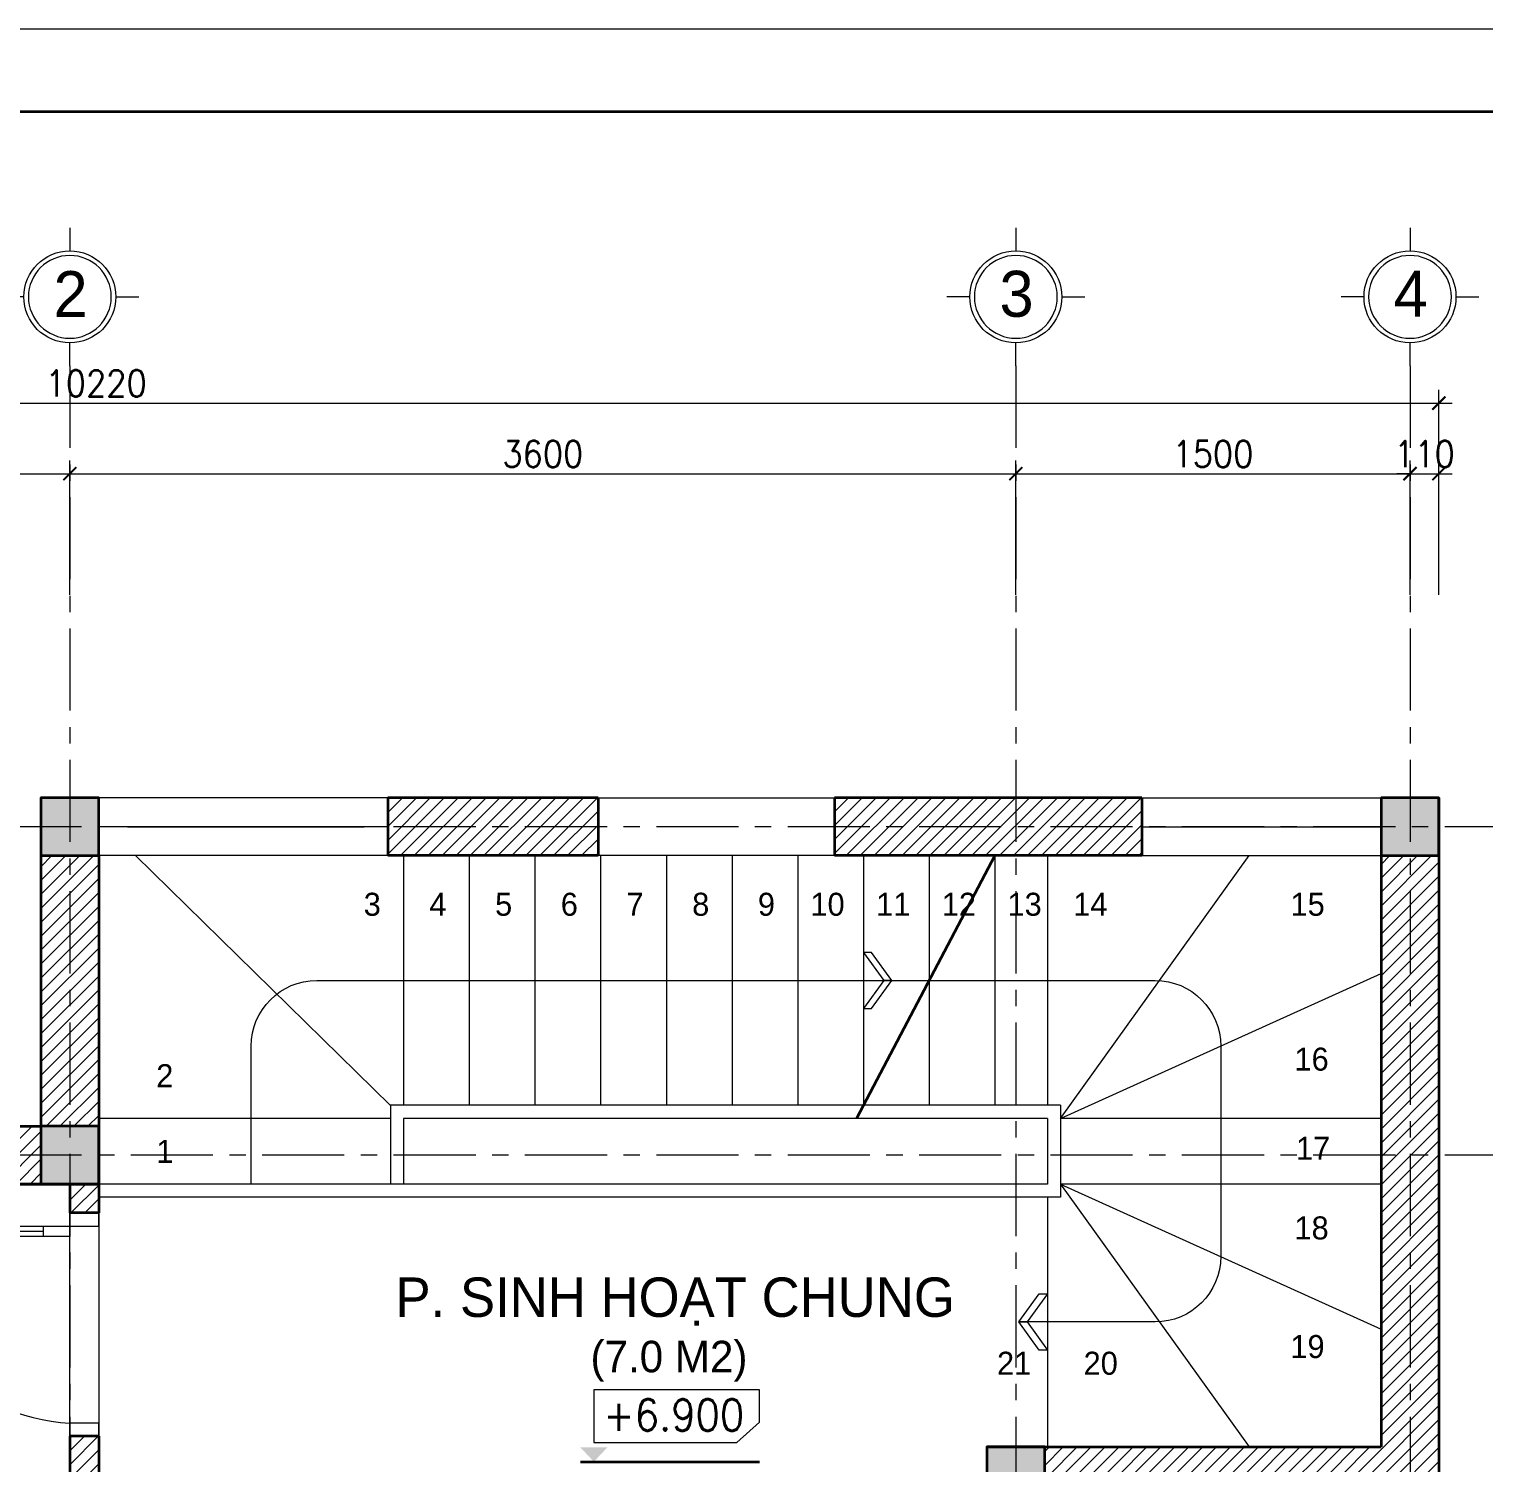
# Model space of a CAD drawing. Header units: millimetres. Extents: x -529782 to -142003, y -492574 to -273331.
# Drawn here: x -216446 to -210910, y -380899 to -375441 of the extents above; entities that cross this region are included whole.
import ezdxf
from ezdxf.enums import TextEntityAlignment as Align

# ---------------------------------------------------------------- set-up
doc = ezdxf.new("R2010")
doc.units = ezdxf.units.MM
doc.header["$LTSCALE"] = 500
doc.header["$MEASUREMENT"] = 0
doc.header["$PDMODE"] = 3
doc.linetypes.add('CENTER', pattern=[2, 1.25, -0.25, 0.25, -0.25])
doc.layers.get('0').update_dxf_attribs({"linetype": 'CONTINUOUS', "lineweight": 13})
doc.layers.get('Defpoints').update_dxf_attribs({"color": 255, "linetype": 'CONTINUOUS', "lineweight": 13})
for name, color, linetype, lineweight in [('1.cat 30', 30, 'CONTINUOUS', 35), ('1.cot', 2, 'CONTINUOUS', 35), ('2.thay 145', 145, 'CONTINUOUS', 18), ('3.manh 08', 8, 'CONTINUOUS', 9), ('4.dim 08', 8, 'CONTINUOUS', 13), ('7.tim 67', 67, 'CENTER', 9), ('8.vat lieu 08', 8, 'CONTINUOUS', 5), ('9.text \xad white', 7, 'CONTINUOUS', 15), ('CA.manh 08', 8, 'CONTINUOUS', 9), ('CA.thay 145', 145, 'CONTINUOUS', 18), ('noithat', 15, 'CONTINUOUS', 9)]:
    doc.layers.add(name, color=color, linetype=linetype, lineweight=lineweight)
doc.styles.add('CA.JSC1', font='')
doc.styles.get("Standard").update_dxf_attribs({"font": 'txt.shx', "width": 0.9})
doc.styles.add('VnAvantH', font='')
doc.styles.get('CA.JSC1').set_extended_font_data('.VnAvantH')
doc.styles.get('VnAvantH').set_extended_font_data('.VnAvantH')
doc.dimstyles.new('CA 50', dxfattribs={"dimscale": 0, "dimtxt": 100, "dimasz": 50, "dimexe": 50, "dimexo": 0, "dimgap": 25, "dimtad": 1, "dimdec": 0, "dimzin": 0, "dimdsep": 46, "dimtxsty": 'Standard', "dimblk": 'ARCHTICK', "dimcen": 0.09, "dimdle": 50, "dimclrd": 256, "dimclre": 256, "dimclrt": 7, "dimadec": 0, "dimazin": 0, "dimtfac": 1, "dimtdec": 0, "dimtix": 1, "dimtmove": 2, "dimatfit": 3, "dimldrblk": 'DOT', "dimfxl": 1, "dimtolj": 1, "dimtzin": 0, "dimarcsym": 0})

# ---------------------------------------------------------------- blocks, each defined once
blk = doc.blocks.new('mui ten')
at = {"layer": '2.thay 145', "color": 2}
for points in [[(215.9530817739433, 213.65967309798), (154.2804254583607, 213.65967309798), (0, 0), (61.67265631558257, 0)], [(61.67265631558257, 0), (0, 0), (154.2804254583607, -213.6596730979509), (215.9530817739433, -213.6596730979509)]]:
    blk.add_lwpolyline(points, close=True, dxfattribs=at)
blk = doc.blocks.new('A$C1A9D127A')
at = {"layer": 'noithat', "color": 135, "linetype": 'Continuous'}
for p, q in [((49.99985728343017, 109.9998206971213), (-0.0001427165698260069, 109.9998206971213)), ((-0.0001427165698260069, 109.9998206971213), (-0.0001427165698260069, -0.000179302878677845)), ((49.99985728343017, -0.000179302878677845), (49.99985728343017, 109.9998206971213)), ((-0.0001427165698260069, -0.000179302878677845), (49.99985728343017, -0.000179302878677845))]:
    blk.add_line(p, q, dxfattribs=at)
blk = doc.blocks.new('A$C2BDB356E')
at = {"layer": 'noithat', "color": 135, "linetype": 'Continuous'}
for p, q in [((0.0007344302721321583, 599.9999563574092), (0.0007344302721321583, 699.9999563574092)), ((0.0007344302721321583, 699.9999563574092), (40.00073443027213, 699.9999563574092)), ((40.00073443027213, 699.9999563574092), (40.00073443027213, 599.9999563574092)), ((40.00073443027213, 599.9999563574092), (0.0007344302721321583, 599.9999563574092)), ((0.0007344302721321583, 99.99995635740925), (0.0007344302721321583, -4.364259075373411e-05)), ((40.00073443027213, 99.99995635740925), (0.0007344302721321583, 99.99995635740925)), ((40.00073443027213, -4.364259075373411e-05), (40.00073443027213, 99.99995635740925)), ((0.0007344302721321583, -4.364259075373411e-05), (40.00073443027213, -4.364259075373411e-05))]:
    blk.add_line(p, q, dxfattribs=at)
at = {"layer": 'noithat', "color": 8, "linetype": 'Continuous'}
for p, q in [((0.0007344302721321583, 99.99995635740925), (0.0007344302721321583, 599.9999563574092)), ((20.00073443027213, 599.9999563574092), (20.00073443027213, 99.99995635740925)), ((40.00073443027213, 599.9999563574092), (40.00073443027213, 99.99995635740925))]:
    blk.add_line(p, q, dxfattribs=at)
at = {"layer": 'noithat', "color": 1, "linetype": 'Continuous'}
blk.add_arc((10.18820847296689, 740.3098040898665), 740.9098847954065, 272.306074052381, 356.8812333185894, dxfattribs=at)
blk = doc.blocks.new('khung co loan')
at = {"layer": '1.cat 30'}
blk.add_lwpolyline([(1158.281703106128, -14553.47590842255), (1158.281703106128, -303.4759079545038), (20658.28170374641, -303.4759079545038), (20658.28170374641, -14553.47590842255)], close=True, dxfattribs=at)
at = {"layer": '3.manh 08'}
blk.add_lwpolyline([(0, -14850.00000048772), (21000.00000000023, -14850.00000048772), (21000.00000000023, -4.877219907939434e-07), (0, -4.877219907939434e-07)], close=True, dxfattribs=at)
blk = doc.blocks.new('ki hieu cost')
at = {"layer": '1.cat 30'}
blk.add_line((-119312.6479903211, -196389.5266377838), (-118175.9534743076, -196389.5266377837), dxfattribs=at)
at = {"layer": '3.manh 08'}
blk.add_lwpolyline([(-119227.225577535, -195933.8747298737), (-119227.225577535, -196268.1983629046), (-118320.4604987512, -196268.1983629046), (-118175.9534743076, -196138.8011558482), (-118175.9534743076, -195933.8747298737)], close=True, dxfattribs=at)
blk.add_solid([(-119312.6479903211, -196299.0221607631), (-119141.803164749, -196299.0221607631), (-119227.225577535, -196389.5266377839)], dxfattribs=at)
blk = doc.blocks.new('A$C41BA5761')
at = {"layer": '2.thay 145'}
blk.add_lwpolyline([(839.9994073519047, 524.9998310285737, -3898660.642287513), (839.9994073521084, 525.0001542164828, 1.154242490888426e-06), (839.9994073524431, 524.9999926225864, 1.154242490888426e-06)], format="xyb", dxfattribs=at)
at = {"layer": '3.manh 08'}
for p, q in [((524.9994049160159, 1050.000159478077), (524.9994049160159, 875.0001713204256)), ((174.9994048396911, 525.0001523148676), (-0.000583361616008915, 525.0001523148676)), ((874.9994049923262, 525.0001523148676), (1049.999393193633, 525.0001523148676)), ((524.9994049160159, 0.0001831847475841641), (524.9994049160159, 175.000171342399))]:
    blk.add_line(p, q, dxfattribs=at)
blk.add_arc((524.9994049160159, 525.0001713313977), 349.9999999890093, 359.9999968883953, 359.9999381014106, dxfattribs=at)
blk = doc.blocks.new('_ArchTick')
at = {"color": 1, "linetype": 'ByBlock', "const_width": 0.150000081}
blk.add_lwpolyline([(-0.5000002699998731, -0.5000002699998731), (0.5000002699998731, 0.5000002699998731)], dxfattribs=at)
blk = doc.blocks.new('*D629')
at = {"layer": '7.tim 67', "linetype": 'Continuous', "lineweight": -2, "transparency": 16777216}
for p, q in [((110.0000000000582, 2022.499999999942), (110.0000000000582, 2533.999999999942)), ((5010.000000000058, 2022.499999999942), (5010.000000000058, 2533.999999999942)), ((60.00000000005824, 2483.999999999942), (5060.000000000058, 2483.999999999942))]:
    blk.add_line(p, q, dxfattribs=at)
at = {"layer": 'Defpoints', "color": 0, "linetype": 'Continuous', "transparency": 16777216}
for p in [(5010.000000000058, 2483.999999999942), (110.0000000000582, 2022.499999999942), (5010.000000000058, 2022.499999999942)]:
    blk.add_point(p, dxfattribs=at)
at = {"layer": '7.tim 67', "linetype": 'Continuous', "lineweight": -2, "transparency": 16777216, "xscale": 50, "yscale": 50, "zscale": 50, "rotation": 180}
blk.add_blockref('_ArchTick', (110.0000000000582, 2483.999999999942), dxfattribs=at)
at = {"layer": '7.tim 67', "linetype": 'Continuous', "lineweight": -2, "transparency": 16777216, "xscale": 50, "yscale": 50, "zscale": 50}
blk.add_blockref('_ArchTick', (5010.000000000058, 2483.999999999942), dxfattribs=at)
at = {"layer": '7.tim 67', "color": 7, "linetype": 'Continuous', "transparency": 16777216, "insert": (2560.000000000058, 2558.999999999942), "char_height": 100, "attachment_point": 5}
blk.add_mtext('\\A1;4900', dxfattribs=at)
blk = doc.blocks.new('_DOT')
at = {"color": 1, "linetype": 'ByBlock'}
blk.add_line((-0.5, 0), (-1, 0), dxfattribs=at)
at = {"color": 1, "linetype": 'ByBlock', "const_width": 0.5}
blk.add_lwpolyline([(-0.25, 0, 1), (0.25, 0, 1)], format="xyb", close=True, dxfattribs=at)
blk = doc.blocks.new('*D630')
at = {"layer": '7.tim 67', "linetype": 'Continuous', "lineweight": -2, "transparency": 16777216}
for p, q in [((5010.000000000058, 2022.499999999942), (5010.000000000058, 2533.999999999942)), ((8609.999999999302, 2022.499999999942), (8609.999999999302, 2533.999999999942)), ((4960.000000000058, 2483.999999999942), (8659.999999999302, 2483.999999999942))]:
    blk.add_line(p, q, dxfattribs=at)
at = {"layer": 'Defpoints', "color": 0, "linetype": 'Continuous', "transparency": 16777216}
for p in [(8609.999999999302, 2483.999999999942), (5010.000000000058, 2022.499999999942), (8609.999999999302, 2022.499999999942)]:
    blk.add_point(p, dxfattribs=at)
at = {"layer": '7.tim 67', "linetype": 'Continuous', "lineweight": -2, "transparency": 16777216, "xscale": 50, "yscale": 50, "zscale": 50, "rotation": 180}
blk.add_blockref('_ArchTick', (5010.000000000058, 2483.999999999942), dxfattribs=at)
at = {"layer": '7.tim 67', "linetype": 'Continuous', "lineweight": -2, "transparency": 16777216, "xscale": 50, "yscale": 50, "zscale": 50}
blk.add_blockref('_ArchTick', (8609.999999999302, 2483.999999999942), dxfattribs=at)
at = {"layer": '7.tim 67', "color": 7, "linetype": 'Continuous', "transparency": 16777216, "insert": (6809.99999999968, 2558.999999999942), "char_height": 100, "attachment_point": 5}
blk.add_mtext('\\A1;3600', dxfattribs=at)
blk = doc.blocks.new('*D631')
at = {"layer": '7.tim 67', "linetype": 'Continuous', "lineweight": -2, "transparency": 16777216}
for p, q in [((8609.999999999302, 2022.499999999942), (8609.999999999302, 2533.999999999942)), ((10110.00000000006, 2022.499999999942), (10110.00000000006, 2533.999999999942)), ((8559.999999999302, 2483.999999999942), (10160.00000000006, 2483.999999999942))]:
    blk.add_line(p, q, dxfattribs=at)
at = {"layer": 'Defpoints', "color": 0, "linetype": 'Continuous', "transparency": 16777216}
for p in [(10110.00000000006, 2483.999999999942), (8609.999999999302, 2022.499999999942), (10110.00000000006, 2022.499999999942)]:
    blk.add_point(p, dxfattribs=at)
at = {"layer": '7.tim 67', "linetype": 'Continuous', "lineweight": -2, "transparency": 16777216, "xscale": 50, "yscale": 50, "zscale": 50, "rotation": 180}
blk.add_blockref('_ArchTick', (8609.999999999302, 2483.999999999942), dxfattribs=at)
at = {"layer": '7.tim 67', "linetype": 'Continuous', "lineweight": -2, "transparency": 16777216, "xscale": 50, "yscale": 50, "zscale": 50}
blk.add_blockref('_ArchTick', (10110.00000000006, 2483.999999999942), dxfattribs=at)
at = {"layer": '7.tim 67', "color": 7, "linetype": 'Continuous', "transparency": 16777216, "insert": (9359.99999999968, 2558.999999999942), "char_height": 100, "attachment_point": 5}
blk.add_mtext('\\A1;1500', dxfattribs=at)
blk = doc.blocks.new('*D632')
at = {"layer": '7.tim 67', "linetype": 'Continuous', "lineweight": -2, "transparency": 16777216}
for p, q in [((10110.00000000006, 2022.499999999942), (10110.00000000006, 2533.999999999942)), ((10220.00000000006, 2022.499999999942), (10220.00000000006, 2533.999999999942)), ((10110.00000000006, 2483.999999999942), (10060.00000000006, 2483.999999999942)), ((10110.00000000006, 2483.999999999942), (10220.00000000006, 2483.999999999942)), ((10220.00000000006, 2483.999999999942), (10270.00000000006, 2483.999999999942))]:
    blk.add_line(p, q, dxfattribs=at)
at = {"layer": 'Defpoints', "color": 0, "linetype": 'Continuous', "transparency": 16777216}
for p in [(10220.00000000006, 2483.999999999942), (10110.00000000006, 2022.499999999942), (10220.00000000006, 2022.499999999942)]:
    blk.add_point(p, dxfattribs=at)
at = {"layer": '7.tim 67', "linetype": 'Continuous', "lineweight": -2, "transparency": 16777216, "xscale": 50, "yscale": 50, "zscale": 50}
blk.add_blockref('_ArchTick', (10110.00000000006, 2483.999999999942), dxfattribs=at)
at = {"layer": '7.tim 67', "linetype": 'Continuous', "lineweight": -2, "transparency": 16777216, "xscale": 50, "yscale": 50, "zscale": 50, "rotation": 180}
blk.add_blockref('_ArchTick', (10220.00000000006, 2483.999999999942), dxfattribs=at)
at = {"layer": '7.tim 67', "color": 7, "linetype": 'Continuous', "transparency": 16777216, "insert": (10165.00000000006, 2558.999999999942), "char_height": 100, "attachment_point": 5}
blk.add_mtext('\\A1;110', dxfattribs=at)
blk = doc.blocks.new('*D633')
at = {"layer": '7.tim 67', "linetype": 'Continuous', "lineweight": -2, "transparency": 16777216}
for p, q in [((5.820766091346741e-11, 2022.499999999942), (5.825542213863416e-11, 2802.499999999942)), ((10220.00000000006, 2022.499999999942), (10220.00000000006, 2802.499999999942)), ((-49.99999999994175, 2752.499999999942), (10270.00000000006, 2752.499999999942))]:
    blk.add_line(p, q, dxfattribs=at)
at = {"layer": 'Defpoints', "color": 0, "linetype": 'Continuous', "transparency": 16777216}
for p in [(10220.00000000006, 2752.499999999942), (5.820766091346741e-11, 2022.499999999942), (10220.00000000006, 2022.499999999942)]:
    blk.add_point(p, dxfattribs=at)
at = {"layer": '7.tim 67', "linetype": 'Continuous', "lineweight": -2, "transparency": 16777216, "xscale": 50, "yscale": 50, "zscale": 50, "rotation": 180}
blk.add_blockref('_ArchTick', (5.825236052163629e-11, 2752.499999999942), dxfattribs=at)
at = {"layer": '7.tim 67', "linetype": 'Continuous', "lineweight": -2, "transparency": 16777216, "xscale": 50, "yscale": 50, "zscale": 50}
blk.add_blockref('_ArchTick', (10220.00000000006, 2752.499999999942), dxfattribs=at)
at = {"layer": '7.tim 67', "color": 7, "linetype": 'Continuous', "transparency": 16777216, "insert": (5110.000000000058, 2827.499999999942), "char_height": 100, "attachment_point": 5}
blk.add_mtext('\\A1;10220', dxfattribs=at)
blk = doc.blocks.new('sdfdggh')
at = {"layer": '7.tim 67', "ltscale": 0.5}
for p, q in [((5010.000000000058, 2894.499999999942), (5010.000000000058, -9823.000000000058)), ((8609.999999999302, 2894.499999999942), (8609.999999999302, -9823.000000000058)), ((10110.00000000006, 2894.499999999942), (10110.00000000006, -9823.000000000058)), ((12554.49999999994, 1140.000000000058), (-2632.000000000058, 1140.000000000058)), ((12554.49999999994, -110), (-2632.000000000058, -110))]:
    blk.add_line(p, q, dxfattribs=at)
at = {"layer": '2.thay 145', "xscale": 0.5, "yscale": 0.5, "zscale": 0.5}
for p in [(4747.500297542021, 2894.499908407568), (8347.500297541264, 2894.499908407568), (9847.500297542021, 2894.499908407568)]:
    blk.add_blockref('A$C41BA5761', p, dxfattribs=at)
at = {"layer": '9.text \xad white', "style": 'CA.JSC1'}
for s, p in [('2', (5012.750316522724, 3168.749930287537)), ('3', (8612.750316521968, 3168.749930287537)), ('4', (10112.75031652272, 3168.749930287537))]:
    blk.add_text(s, height=174.9999882000658, dxfattribs=at).set_placement(p, align=Align.MIDDLE)
at = {"layer": '7.tim 67', "color": 9, "linetype": 'Continuous'}
for base, p1, p2, picture, middle in [((10220.00000000006, 2752.499999999942), (5.820766091346741e-11, 2022.499999999942), (10220.00000000006, 2022.499999999942), '*D633', (5110.000000000058, 2827.499999999942)), ((5010.000000000058, 2483.999999999942), (110.0000000000582, 2022.499999999942), (5010.000000000058, 2022.499999999942), '*D629', (2560.000000000058, 2558.999999999942)), ((8609.999999999302, 2483.999999999942), (5010.000000000058, 2022.499999999942), (8609.999999999302, 2022.499999999942), '*D630', (6809.99999999968, 2558.999999999942)), ((10110.00000000006, 2483.999999999942), (8609.999999999302, 2022.499999999942), (10110.00000000006, 2022.499999999942), '*D631', (9359.99999999968, 2558.999999999942)), ((10220.00000000006, 2483.999999999942), (10110.00000000006, 2022.499999999942), (10220.00000000006, 2022.499999999942), '*D632', (10165.00000000006, 2558.999999999942))]:
    dim = blk.add_linear_dim(base=base, p1=p1, p2=p2, dimstyle='CA 50', override={"dimscale": 1}, dxfattribs=at)
    dim.commit()
    dim.dimension.update_dxf_attribs({"geometry": picture, "text_midpoint": middle})

msp = doc.modelspace()

# ---------------------------------------------------------------- hatches: boundary and pattern name
at = {"layer": '1.cot'}
for points in [[(-216181.4537180976, -378367.4999999998), (-216401.4537180976, -378367.4999999998), (-216401.4537180976, -378587.4999999998), (-216181.4537180976, -378587.4999999998)], [(-211081.4537180976, -378367.4999999998), (-211301.4537180976, -378367.4999999998), (-211301.4537180976, -378587.4999999998), (-211081.4537180976, -378587.4999999998)], [(-216181.4537180976, -379617.4999999998), (-216401.4537180976, -379617.4999999998), (-216401.4537180976, -379837.4999999998), (-216181.4537180976, -379837.4999999998)], [(-212581.4537180984, -380837.4999999998), (-212801.4537180984, -380837.4999999998), (-212801.4537180984, -381057.4999999998), (-212581.4537180984, -381057.4999999998)]]:
    msp.add_hatch(color=256, dxfattribs=at).paths.add_polyline_path(points)
at = {"layer": '8.vat lieu 08'}
h = msp.add_hatch(dxfattribs=at)
h.set_pattern_fill('ANSI31', color=256, scale=300, style=0)
h.set_pattern_definition([(45, (0, 0), (-26.51650429449553, 26.51650429449553), [])])
h.paths.add_polyline_path([(-211081.4537180976, -378587.4999999998), (-211301.4537180976, -378587.4999999998), (-211301.4537180975, -380837.4999999998), (-212581.4537180984, -380837.4999999998), (-212581.4537180984, -380947.4999999998), (-211676.4537180976, -380947.4999999998), (-211676.4537180976, -381277.4999999998), (-211301.4537180976, -381277.4999999999), (-211301.4537180975, -383817.4999999998), (-211081.4537180976, -383817.4999999998)])
h.paths.add_polyline_path([(-211301.4537180976, -381202.4999999998), (-211601.4537180976, -381202.4999999998), (-211601.4537180976, -380947.4999999998), (-211301.4537180976, -380947.4999999998)], flags=16)
h.paths.add_polyline_path([(-211301.4537180976, -381202.4999999998), (-211601.4537180976, -381202.4999999998), (-211601.4537180976, -381057.4999999998), (-211301.4537180976, -381057.4999999998)], flags=0)
h.paths.add_polyline_path([(-212691.4537180976, -382032.4999999998), (-212801.4537180977, -382032.4999999998), (-212801.4537180977, -382377.4999999998), (-212911.4537180976, -382377.4999999998), (-212911.4537180976, -382487.4999999998), (-212801.4537180977, -382487.4999999997), (-212801.4537180977, -383817.4999999998), (-212691.4537180976, -383817.4999999998)])
h.paths.add_polyline_path([(-212691.4538974006, -381057.4999999998), (-212801.4537180984, -381057.4999999998), (-212801.4537180984, -381282.4999999998), (-212691.4538974006, -381282.4999999998)])
h.paths.add_polyline_path([(-213761.4537180977, -382377.4999999998), (-216181.4537180976, -382377.4999999998), (-216181.4537180976, -382487.4999999998), (-213781.4537180976, -382487.4999999998), (-213761.4537180977, -382487.4999999997)])
h.paths.add_polyline_path([(-216181.4537180976, -380797.4999999998), (-216291.4537180976, -380797.4999999998), (-216291.4537180977, -383817.4999999998), (-216181.4537180976, -383817.4999999998)])
h.paths.add_polyline_path([(-216181.4537180976, -378587.4999999998), (-216401.4537180976, -378587.4999999998), (-216401.4537180976, -379617.4999999998), (-216181.4537180976, -379617.4999999998)])
h.paths.add_polyline_path([(-216181.4537180976, -379837.4999999998), (-216291.4537180976, -379837.4999999998), (-216291.4537180976, -379947.4999999998), (-216181.4537180976, -379947.4999999997)])
h.paths.add_polyline_path([(-214281.4537180975, -378367.4999999998), (-215081.4537180976, -378367.4999999998), (-215081.4537180976, -378587.4999999998), (-214281.4537180975, -378587.4999999998)])
h.paths.add_polyline_path([(-212211.4537180974, -378367.4999999997), (-213381.4537180974, -378367.4999999998), (-213381.4537180975, -378587.4999999998), (-212211.4537180975, -378587.4999999998)])
h.paths.add_polyline_path([(-216401.4537180976, -379617.4999999998), (-221081.4537180976, -379617.4999999998), (-221081.4537180976, -379837.4999999998), (-220781.4537180976, -379837.4999999998), (-220781.4537180976, -379987.4999999998), (-221081.4537180976, -379987.4999999998), (-221081.4537180976, -379837.4999999998), (-221301.4537180976, -379837.4999999997), (-221301.4537180976, -380062.4999999998), (-221081.4537180976, -380062.4999999998), (-220706.4537180976, -380062.4999999998), (-220706.4537180976, -379837.4999999998), (-219981.4537180976, -379837.4999999998), (-219981.4537180976, -382777.4999999994), (-219871.4537180976, -382777.4999999993), (-219871.4537180976, -379837.4999999998), (-216401.4537180976, -379837.4999999998)])
h.paths.add_polyline_path([(-219541.4537180976, -383817.4999999997), (-219871.4537180978, -383817.4999999997), (-219871.4537180976, -383727.5), (-219981.4537180976, -383727.5), (-219981.4537180976, -384037.4999999998), (-219541.4537180976, -384037.4999999999)])
h.paths.add_polyline_path([(-218491.4537180976, -383817.4999999997), (-218941.4537180976, -383817.4999999998), (-218941.4537180976, -384037.4999999999), (-218491.4537180976, -384037.4999999999)])
h.paths.add_polyline_path([(-217441.4537180976, -383817.4999999998), (-217891.4537180976, -383817.4999999997), (-217891.4537180976, -384037.4999999999), (-217441.4537180976, -384037.4999999999)])
h.paths.add_polyline_path([(-216401.4537180976, -383817.4999999997), (-216841.4537180976, -383817.4999999997), (-216841.4537180976, -384037.4999999999), (-216491.4537180976, -384037.4999999999), (-216401.4537180976, -384037.4999999998)])

# ---------------------------------------------------------------- linework, layer by layer
at = {"layer": '1.cat 30'}
for p, q in [((-216401.4537180976, -378367.4999999998), (-216401.4537180976, -379617.4999999998)), ((-214281.4537180975, -378367.4999999998), (-215081.4537180976, -378367.4999999998)), ((-215081.4537180976, -378367.4999999998), (-215081.4537180976, -378587.4999999998)), ((-214281.4537180975, -378367.4999999998), (-214281.4537180975, -378587.4999999998)), ((-213381.4537180975, -378367.4999999998), (-213381.4537180975, -378587.4999999998)), ((-212211.4537180975, -378367.4999999997), (-213381.4537180975, -378367.4999999998)), ((-212211.4537180975, -378367.4999999997), (-212211.4537180975, -378587.4999999999)), ((-211301.4537180976, -378367.4999999998), (-211301.4537180976, -378367.4999999998)), ((-211301.4537180976, -378367.4999999998), (-211301.4537180976, -378587.4999999998)), ((-211081.4537180976, -378367.4999999998), (-211081.4537180976, -384127.4999999999)), ((-216181.4537180976, -378587.4999999998), (-216181.4537180976, -379837.4999999998)), ((-214281.4537180975, -378587.4999999998), (-215081.4537180976, -378587.4999999998)), ((-212211.4537180975, -378587.4999999998), (-213381.4537180975, -378587.4999999998)), ((-212771.4537180975, -378587.4999999998), (-213297.7695075712, -379587.4999999998)), ((-211301.4537180976, -378587.4999999998), (-211301.4537180975, -380837.4999999997)), ((-211301.4537180976, -378587.4999999998), (-211301.4537180976, -378587.4999999998)), ((-221301.4537180976, -379617.4999999998), (-216401.4537180976, -379617.4999999998)), ((-221301.4537180976, -379617.4999999998), (-216401.4537180976, -379617.4999999998)), ((-219871.4537180977, -379837.4999999999), (-216291.4537180976, -379837.4999999999)), ((-216291.4537180976, -379837.4999999998), (-219871.4537180976, -379837.4999999998)), ((-216181.4537180976, -379837.4999999998), (-216401.4537180976, -379837.4999999997)), ((-216291.4537180976, -379837.4999999998), (-216291.4537180976, -379947.4999999998)), ((-216181.4537180976, -379837.4999999998), (-216181.4537180976, -379947.4999999998)), ((-216181.4537180976, -379837.4999999998), (-216181.4537180976, -379837.4999999998)), ((-216181.4537180976, -379947.4999999998), (-216291.4537180976, -379947.4999999998)), ((-216291.4537180976, -380797.4999999998), (-216291.4537180977, -383817.4999999998)), ((-216181.4537180976, -380797.4999999998), (-216291.4537180976, -380797.4999999998)), ((-216181.4537180976, -380797.4999999998), (-216181.4537180977, -386717.4999999997)), ((-212801.4537180977, -380837.4999999998), (-211301.4537180976, -380837.4999999998))]:
    msp.add_line(p, q, dxfattribs=at)
at = {"layer": '1.cot'}
for points in [[(-216401.4537180976, -378587.4999999998), (-216181.4537180976, -378587.4999999998), (-216181.4537180976, -378367.4999999998), (-216401.4537180976, -378367.4999999998)], [(-211301.4537180976, -378587.4999999998), (-211081.4537180976, -378587.4999999998), (-211081.4537180976, -378367.4999999998), (-211301.4537180976, -378367.4999999998)], [(-216401.4537180976, -379837.4999999998), (-216181.4537180976, -379837.4999999998), (-216181.4537180976, -379617.4999999998), (-216401.4537180976, -379617.4999999998)], [(-212801.4537180984, -381057.4999999998), (-212581.4537180984, -381057.4999999998), (-212581.4537180984, -380837.4999999998), (-212801.4537180984, -380837.4999999998)]]:
    msp.add_lwpolyline(points, close=True, dxfattribs=at)
at = {"layer": '4.dim 08'}
for points in [[(-215601.4537180976, -379837.4999999998), (-215601.4537180976, -379312.4999999998, -0.414213562373095), (-215351.4537180976, -379062.4999999998), (-213271.4537180975, -379062.4999999998)], [(-213271.4537180975, -379062.4999999998), (-212161.4537180975, -379062.4999999998, -0.414213562373095), (-211911.4537180975, -379312.4999999998), (-211911.4537180975, -380112.4999999998, -0.414213562373095), (-212161.4537180975, -380362.4999999998), (-212648.5939308267, -380362.4999999998)]]:
    msp.add_lwpolyline(points, format="xyb", dxfattribs=at)
at = {"layer": '8.vat lieu 08', "color": 250}
msp.add_line((-216071.4537180976, -378477.4999999998), (-215171.4537180976, -378477.4999999998), dxfattribs=at)
at = {"layer": 'CA.manh 08', "color": 250}
msp.add_lwpolyline([(-216291.4537180976, -379947.4999999998), (-216181.4537180976, -379947.4999999998), (-216181.4537180976, -380797.4999999998), (-216291.4537180976, -380797.4999999998)], close=True, dxfattribs=at)
at = {"layer": 'CA.thay 145'}
for p, q in [((-215081.4537180976, -378367.4999999998), (-216181.4537180976, -378367.4999999998)), ((-214281.4537180975, -378367.4999999998), (-213381.4537180975, -378367.4999999998)), ((-212211.4537180975, -378367.4999999997), (-211301.4537180976, -378367.4999999997)), ((-215081.4537180976, -378477.4999999998), (-216181.4537180976, -378477.4999999998)), ((-212211.4537180975, -378477.4999999998), (-211301.4537180976, -378477.4999999998)), ((-215081.4537180985, -378587.4999999998), (-216181.4537180985, -378587.4999999997)), ((-215071.4537180976, -379538.4803921568), (-216041.4537180976, -378587.4999999998)), ((-215021.4537180976, -378587.4999999998), (-215021.4537180976, -379537.4999999998)), ((-214771.4537180975, -378587.4999999998), (-214771.4537180974, -379537.4999999998)), ((-214521.4537180975, -378587.4999999998), (-214521.4537180975, -379537.4999999998)), ((-213381.4537180975, -378587.4999999998), (-214281.4537180975, -378587.4999999998)), ((-214271.4537180975, -378587.4999999998), (-214271.4537180975, -379537.4999999998)), ((-214021.4537180975, -378587.4999999998), (-214021.4537180975, -379537.4999999998)), ((-213771.4537180975, -378587.4999999998), (-213771.4537180975, -379537.4999999998)), ((-213521.4537180975, -378587.4999999998), (-213521.4537180975, -379537.4999999998)), ((-213271.4537180975, -378587.4999999998), (-213271.4537180975, -379537.4999999998)), ((-213021.4537180975, -378587.4999999998), (-213021.4537180975, -379062.4999999998)), ((-212771.4537180975, -378587.4999999998), (-212771.4537180975, -379537.4999999998)), ((-212571.4537180975, -378587.4999999998), (-212571.4537180975, -379537.4999999998)), ((-212521.4537180976, -379587.4999999999), (-211803.9526012261, -378587.4999999998)), ((-212211.4537180975, -378587.4999999998), (-211301.4537180976, -378587.4999999998)), ((-213021.4537180975, -379062.4999999998), (-213021.4537180975, -379537.4999999998)), ((-212521.4537180975, -379587.4999999998), (-211301.4537180976, -379035.6099044491)), ((-215071.4537180976, -379537.4999999998), (-215071.4537180976, -379837.4999999997)), ((-213271.4537180975, -379537.4999999998), (-215071.4537180976, -379537.4999999998)), ((-212521.4537180975, -379537.4999999998), (-213271.4537180975, -379537.4999999998)), ((-212521.4537180975, -379537.4999999999), (-212521.4537180975, -379887.4999999999)), ((-215071.4537180975, -379587.4999999998), (-216181.4537180976, -379587.4999999998)), ((-215021.4537180976, -379587.4999999998), (-215021.4537180976, -379837.4999999997)), ((-213297.7695075712, -379587.4999999998), (-215021.4537180976, -379587.4999999998)), ((-212571.4537180975, -379587.4999999998), (-213297.7695075712, -379587.4999999998)), ((-212571.4537180975, -379587.4999999998), (-212571.4537180975, -379837.4999999999)), ((-211301.4537180976, -379587.4999999998), (-212521.4537180975, -379587.4999999998)), ((-212571.4537180975, -379837.4999999999), (-216181.4537180976, -379837.4999999998)), ((-214971.4537180974, -379837.4999999997), (-215021.4537180976, -379837.4999999997)), ((-211301.4537180976, -379837.4999999998), (-212521.4537180975, -379837.4999999998)), ((-212521.4537180975, -379837.4999999998), (-211301.4537180976, -380389.3900955505)), ((-212521.4537180976, -379837.4999999998), (-211803.9526012261, -380837.4999999998)), ((-212521.4537180975, -379887.4999999999), (-216181.4537180976, -379887.4999999999)), ((-212571.4537180975, -379887.4999999999), (-212571.4537180975, -380837.4999999998))]:
    msp.add_line(p, q, dxfattribs=at)

# ---------------------------------------------------------------- block references
at = {"layer": '2.thay 145'}
for name, p, xscale, yscale, zscale in [('khung co loan', (-226631.9548920451, -375441.258471216), 1.034937242569868, 1.034937242628075, 1.034937242583367), ('ki hieu cost', (-142760.8761313275, -263060.6751609351), 0.5999999999767169, 0.5999999999767169, 0.6000000000000001)]:
    msp.add_blockref(name, p, dxfattribs=dict(at, xscale=xscale, yscale=yscale, zscale=zscale))
at = {"layer": '2.thay 145', "yscale": 0.5, "rotation": 180}
for p, xscale, zscale in [((-213163.4771772104, -379062.4999999998), 0.5, 0.5), ((-212679.4302589844, -380362.4999999998), -0.5, 0.5000000000000001)]:
    msp.add_blockref('mui ten', p, dxfattribs=dict(at, xscale=xscale, zscale=zscale))
at = {"layer": '4.dim 08', "color": 251}
msp.add_blockref('sdfdggh', (-221301.4537180977, -379617.4999999998), dxfattribs=at)
at = {"layer": 'noithat', "rotation": 270}
for name, p in [('A$C1A9D127A', (-216291.4535387947, -379947.5001427163)), ('A$C2BDB356E', (-216991.453674455, -379997.4992655695)), ('A$C1A9D127A', (-216291.4535387947, -380747.5001427163))]:
    msp.add_blockref(name, p, dxfattribs=at)

# ---------------------------------------------------------------- texts
at = {"layer": '9.text \xad white'}
for s, height, style, p in [('3', 87.49999999961852, 'VnAvantH', (-215173.05597185, -378816.2455064543)), ('4', 87.49999999961852, 'VnAvantH', (-214923.05597185, -378816.2455064543)), ('5', 87.49999999961852, 'VnAvantH', (-214673.0559718499, -378816.2455064543)), ('6', 87.49999999961852, 'VnAvantH', (-214423.0559718499, -378816.2455064543)), ('7', 87.49999999961852, 'VnAvantH', (-214173.0559718499, -378816.2455064543)), ('8', 87.49999999961852, 'VnAvantH', (-213923.0559718499, -378816.2455064543)), ('9', 87.49999999961852, 'VnAvantH', (-213673.0559718499, -378816.2455064543)), ('10', 87.49999999961852, 'VnAvantH', (-213473.0559718499, -378816.2455064543)), ('11', 87.49999999961852, 'VnAvantH', (-213223.0559718499, -378816.2455064543)), ('12', 87.49999999961852, 'VnAvantH', (-212973.0559718499, -378816.2455064543)), ('13', 87.49999999961852, 'VnAvantH', (-212723.0559718499, -378816.2455064543)), ('14', 87.49999999961852, 'VnAvantH', (-212473.0559718499, -378816.2455064543)), ('15', 87.49999999961852, 'VnAvantH', (-211646.0559718499, -378816.2455064543)), ('16', 87.49999999961852, 'VnAvantH', (-211631.0559718499, -379405.7455064543)), ('2', 87.49999999961852, 'VnAvantH', (-215962.5559718502, -379468.7455064543)), ('1', 87.49999999961852, 'VnAvantH', (-215962.5559718502, -379756.7455064543)), ('17', 87.49999999961852, 'VnAvantH', (-211625.5559718499, -379745.2455064543)), ('18', 87.49999999961852, 'VnAvantH', (-211631.0559718499, -380048.2455064543)), ('p. sinh ho¹t chung', 150, 'CA.JSC1', (-215052.0993693763, -380343.1656239377)), ('(7.0 M2)', 120, 'CA.JSC1', (-214310.0745871215, -380554.0269575333)), ('19', 87.49999999961852, 'VnAvantH', (-211646.5559718499, -380499.7455064543)), ('21', 87.49999999961852, 'VnAvantH', (-212763.0559718499, -380563.2455064543)), ('20', 87.49999999961852, 'VnAvantH', (-212433.5559718499, -380563.2455064543))]:
    msp.add_text(s, height=height, dxfattribs=dict(at, style=style)).set_placement(p)
at = {"layer": '9.text \xad white', "lineweight": 100, "insert": (-214261.8030423808, -380656.5311534228), "char_height": 120, "width": 546.9, "attachment_point": 1}
msp.add_mtext('+6.900', dxfattribs=at)

doc.saveas('drawing.dxf')
